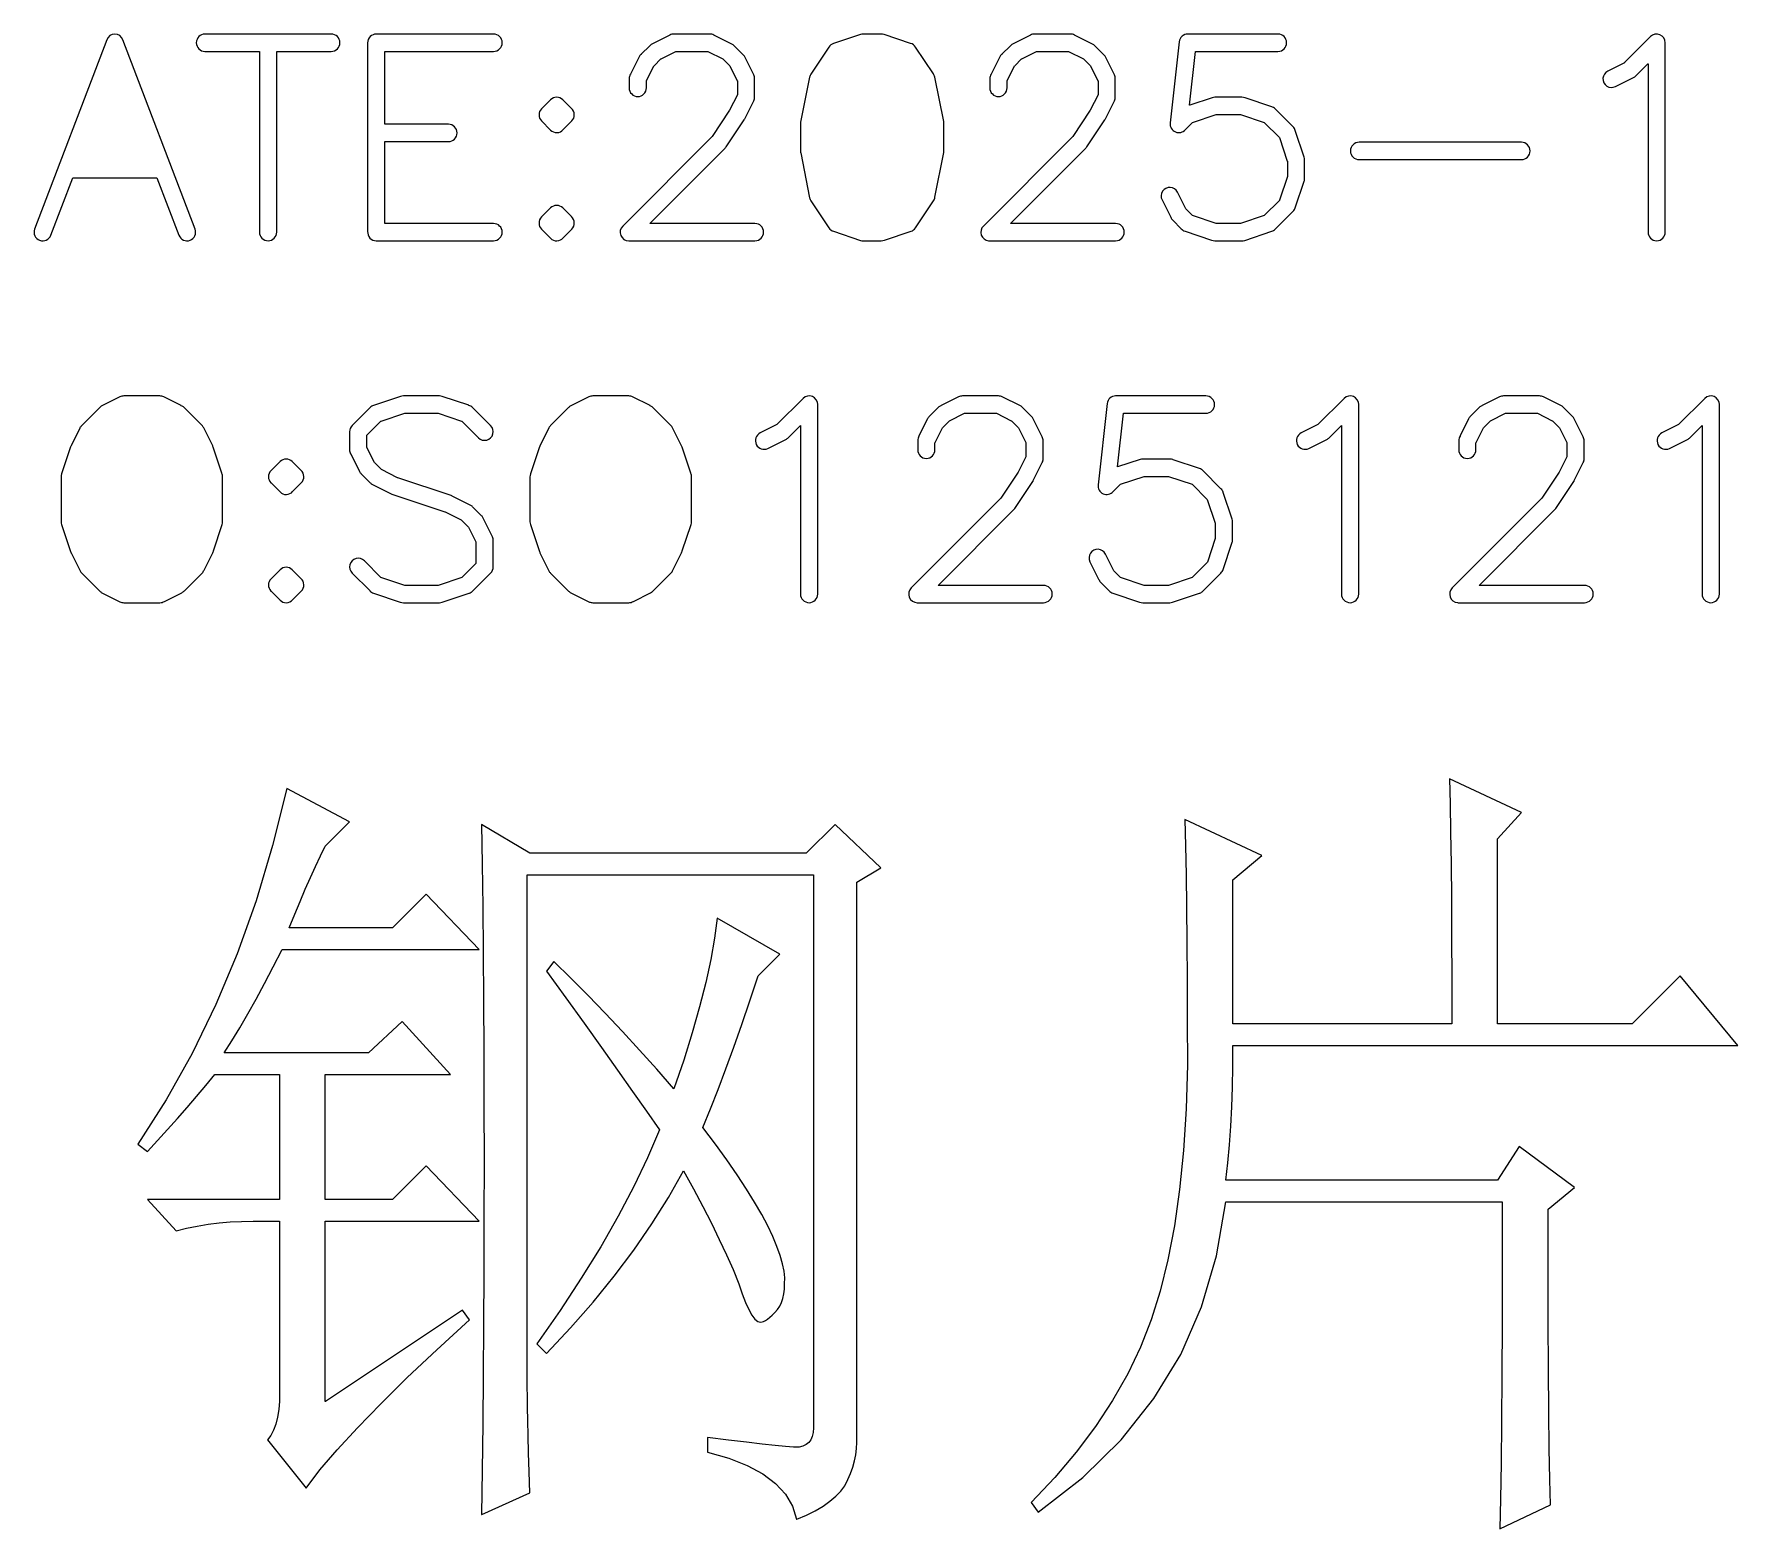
# Model space of a CAD drawing. Extents: x -190 to 190, y -140 to 140.
# Drawn here: x -49.36 to -19.84, y -95.69 to -69.78 of the extents above; entities that cross this region are included whole.
import ezdxf

# ---------------------------------------------------------------- set-up
doc = ezdxf.new("R2010")
doc.units = 0
doc.header["$MEASUREMENT"] = 0
doc.layers.get('0').update_dxf_attribs({"linetype": 'CONTINUOUS'})

msp = doc.modelspace()

# ---------------------------------------------------------------- linework, layer by layer
for points in [[(-47.821997, -69.881997, 0.690675), (-48.101997, -69.881997), (-48.101997, -69.881997), (-49.352002, -73.163999), (-49.352002, -73.163999, 0.999985), (-49.072002, -73.27), (-49.072002, -73.27), (-48.691997, -72.273003), (-48.691997, -72.273003), (-47.231997, -72.273003), (-47.231997, -72.273003), (-46.852002, -73.27), (-46.852002, -73.27, 0.999985), (-46.572002, -73.163999), (-46.572002, -73.163999), (-47.821997, -69.881997)], [(-44.211997, -70.084995, 1), (-44.211997, -69.785), (-44.211997, -69.785), (-46.4, -69.785), (-46.4, -69.785, 1), (-46.4, -70.084995), (-46.4, -70.084995), (-45.456001, -70.084995), (-45.456001, -70.084995), (-45.456001, -73.216997), (-45.456001, -73.216997, 1), (-45.155996, -73.216997), (-45.155996, -73.216997), (-45.155996, -70.084995), (-45.155996, -70.084995), (-44.211997, -70.084995)], [(-41.4, -70.084995, 1), (-41.4, -69.785), (-41.4, -69.785), (-43.431001, -69.785), (-43.431001, -69.785, 0.414214), (-43.581001, -69.935), (-43.581001, -69.935), (-43.581001, -73.205), (-43.581001, -73.205, 0.437788), (-43.431001, -73.367002), (-43.431001, -73.367002), (-41.4, -73.367002), (-41.4, -73.367002, 1), (-41.4, -73.067002), (-41.4, -73.067002), (-43.281001, -73.067002), (-43.281001, -73.067002), (-43.281001, -71.648003), (-43.281001, -71.648003), (-42.181001, -71.648003), (-42.181001, -71.648003, 1), (-42.181001, -71.347998), (-42.181001, -71.347998), (-43.281001, -71.347998), (-43.281001, -71.347998), (-43.281001, -70.084995), (-43.281001, -70.084995), (-41.4, -70.084995)], [(-37.583, -69.801001, 0.116434), (-37.65, -69.785), (-37.65, -69.785), (-38.275, -69.785), (-38.275, -69.785, 0.116434), (-38.342, -69.801001), (-38.342, -69.801001), (-38.644001, -69.953003), (-38.644001, -69.953003), (-38.646001, -69.953999), (-38.646001, -69.953999, 0.095635), (-38.693, -69.986001), (-38.693, -69.986001), (-38.842998, -70.134995), (-38.842998, -70.134995), (-38.844001, -70.136001), (-38.844001, -70.136001, 0.09485), (-38.878, -70.180996), (-38.878, -70.180996), (-39.027002, -70.478999), (-39.027002, -70.478999), (-39.027002, -70.479995), (-39.027002, -70.479995, 0.14147), (-39.050002, -70.56), (-39.050002, -70.56), (-39.050002, -70.716997), (-39.050002, -70.716997, 1), (-38.75, -70.716997), (-38.75, -70.716997), (-38.75, -70.594995), (-38.75, -70.594995), (-38.748999, -70.593999), (-38.748999, -70.593999), (-38.62, -70.336001), (-38.62, -70.336001), (-38.619001, -70.335), (-38.619001, -70.335), (-38.498, -70.215), (-38.498, -70.215), (-38.495999, -70.214004), (-38.495999, -70.214004), (-38.24, -70.084995), (-38.24, -70.084995), (-37.685, -70.084995), (-37.685, -70.084995), (-37.427998, -70.214004), (-37.427998, -70.214004), (-37.425999, -70.215), (-37.425999, -70.215), (-37.303999, -70.336997), (-37.303999, -70.336997), (-37.175999, -70.592998), (-37.175999, -70.592998), (-37.175, -70.593999), (-37.175, -70.593999), (-37.175, -70.837998), (-37.175, -70.837998), (-37.308, -71.103999), (-37.308, -71.103999), (-37.308, -71.105005), (-37.308, -71.105005), (-37.609998, -71.557002), (-37.609998, -71.557002), (-37.609998, -71.557998), (-37.609998, -71.557998), (-39.162, -73.110996), (-39.162, -73.110996, 0.668179), (-39.055999, -73.367002), (-39.055999, -73.367002), (-36.869001, -73.367002), (-36.869001, -73.367002, 1), (-36.869001, -73.067002), (-36.869001, -73.067002), (-38.694001, -73.067002), (-38.694001, -73.067002), (-37.388, -71.76), (-37.388, -71.76), (-37.387, -71.758999), (-37.387, -71.758999, 0.04749), (-37.369001, -71.736997), (-37.369001, -71.736997), (-37.055999, -71.267998), (-37.055999, -71.267998, 0.030632), (-37.047, -71.252002), (-37.047, -71.252002), (-36.890999, -70.940005), (-36.890999, -70.940005, 0.116443), (-36.874998, -70.872998), (-36.874998, -70.872998), (-36.874998, -70.56), (-36.874998, -70.56, 0.116436), (-36.890999, -70.492998), (-36.890999, -70.492998), (-37.047, -70.180996), (-37.047, -70.180996, 0.080607), (-37.075002, -70.142002), (-37.075002, -70.142002), (-37.230999, -69.986001), (-37.230999, -69.986001, 0.080607), (-37.269998, -69.958003), (-37.269998, -69.958003), (-37.583, -69.801001)], [(-34.633, -69.793003, 0.081676), (-34.681001, -69.785), (-34.681001, -69.785), (-34.993999, -69.785), (-34.993999, -69.785, 0.081676), (-35.042, -69.793003), (-35.042, -69.793003), (-35.51, -69.95), (-35.51, -69.95, 0.166171), (-35.587002, -70.008999), (-35.587002, -70.008999), (-35.9, -70.477002), (-35.9, -70.477002, 0.101771), (-35.923, -70.532998), (-35.923, -70.532998), (-35.923, -70.533999), (-35.923, -70.533999), (-36.077998, -71.313003), (-36.077998, -71.313003, 0.048724), (-36.081001, -71.341997), (-36.081001, -71.341997), (-36.081001, -71.81), (-36.081001, -71.81, 0.053645), (-36.077998, -71.842002), (-36.077998, -71.842002), (-36.077, -71.842998), (-36.077, -71.842998), (-35.922, -72.621001), (-35.922, -72.621001, 0.098147), (-35.9, -72.674995), (-35.9, -72.674995), (-35.587002, -73.142998), (-35.587002, -73.142998, 0.166176), (-35.51, -73.201997), (-35.51, -73.201997), (-35.042, -73.358999), (-35.042, -73.358999, 0.081673), (-34.993999, -73.367002), (-34.993999, -73.367002), (-34.681001, -73.367002), (-34.681001, -73.367002, 0.092289), (-34.627002, -73.357002), (-34.627002, -73.357002), (-34.623999, -73.356001), (-34.623999, -73.356001), (-34.164001, -73.201997), (-34.164001, -73.201997, 0.166177), (-34.087, -73.142998), (-34.087, -73.142998), (-34.086001, -73.142002), (-34.086001, -73.142002), (-33.775002, -72.674995), (-33.775002, -72.674995, 0.118687), (-33.750999, -72.608999), (-33.750999, -72.608999), (-33.750002, -72.608003), (-33.750002, -72.608003), (-33.597, -71.838999), (-33.597, -71.838999, 0.048732), (-33.594001, -71.81), (-33.594001, -71.81), (-33.594001, -71.341997), (-33.594001, -71.341997, 0.067398), (-33.599001, -71.301997), (-33.599001, -71.301997), (-33.599001, -71.300996), (-33.599001, -71.300996), (-33.753, -70.531001), (-33.753, -70.531001, 0.100495), (-33.776001, -70.476001), (-33.776001, -70.476001), (-33.776001, -70.474995), (-33.776001, -70.474995), (-34.087, -70.008999), (-34.087, -70.008999, 0.182459), (-34.173, -69.946997), (-34.173, -69.946997), (-34.175999, -69.945996), (-34.175999, -69.945996), (-34.633, -69.793003)], [(-31.333, -69.801001, 0.116434), (-31.4, -69.785), (-31.4, -69.785), (-32.024998, -69.785), (-32.024998, -69.785, 0.116442), (-32.092002, -69.801001), (-32.092002, -69.801001), (-32.393999, -69.953003), (-32.393999, -69.953003), (-32.396001, -69.953999), (-32.396001, -69.953999, 0.095633), (-32.442998, -69.986001), (-32.442998, -69.986001), (-32.593, -70.134995), (-32.593, -70.134995), (-32.593999, -70.136001), (-32.593999, -70.136001, 0.094854), (-32.628, -70.180996), (-32.628, -70.180996), (-32.777, -70.478999), (-32.777, -70.478999), (-32.777, -70.479995), (-32.777, -70.479995, 0.141475), (-32.8, -70.56), (-32.8, -70.56), (-32.8, -70.716997), (-32.8, -70.716997, 1), (-32.5, -70.716997), (-32.5, -70.716997), (-32.5, -70.594995), (-32.5, -70.594995), (-32.499001, -70.593999), (-32.499001, -70.593999), (-32.37, -70.336001), (-32.37, -70.336001), (-32.368999, -70.335), (-32.368999, -70.335), (-32.248, -70.215), (-32.248, -70.215), (-32.246001, -70.214004), (-32.246001, -70.214004), (-31.99, -70.084995), (-31.99, -70.084995), (-31.435002, -70.084995), (-31.435002, -70.084995), (-31.178, -70.214004), (-31.178, -70.214004), (-31.176001, -70.215), (-31.176001, -70.215), (-31.053999, -70.336997), (-31.053999, -70.336997), (-30.926001, -70.592998), (-30.926001, -70.592998), (-30.925, -70.593999), (-30.925, -70.593999), (-30.925, -70.837998), (-30.925, -70.837998), (-31.058, -71.103999), (-31.058, -71.103999), (-31.058, -71.105005), (-31.058, -71.105005), (-31.36, -71.557002), (-31.36, -71.557002), (-31.36, -71.557998), (-31.36, -71.557998), (-32.912002, -73.110996), (-32.912002, -73.110996, 0.630165), (-32.822002, -73.366001), (-32.822002, -73.366001), (-32.806001, -73.367002), (-32.806001, -73.367002), (-30.618999, -73.367002), (-30.618999, -73.367002, 1), (-30.618999, -73.067002), (-30.618999, -73.067002), (-32.443999, -73.067002), (-32.443999, -73.067002), (-31.137998, -71.76), (-31.137998, -71.76, 0.049855), (-31.118999, -71.736997), (-31.118999, -71.736997), (-30.805999, -71.267998), (-30.805999, -71.267998, 0.030632), (-30.797, -71.252002), (-30.797, -71.252002), (-30.641001, -70.940005), (-30.641001, -70.940005, 0.116445), (-30.625, -70.872998), (-30.625, -70.872998), (-30.625, -70.56), (-30.625, -70.56, 0.116438), (-30.641001, -70.492998), (-30.641001, -70.492998), (-30.797, -70.180996), (-30.797, -70.180996, 0.080605), (-30.825, -70.142002), (-30.825, -70.142002), (-30.981001, -69.986001), (-30.981001, -69.986001, 0.080609), (-31.02, -69.958003), (-31.02, -69.958003), (-31.333, -69.801001)], [(-27.806001, -70.084995, 1), (-27.806001, -69.785), (-27.806001, -69.785), (-29.369001, -69.785), (-29.369001, -69.785, 0.381314), (-29.518, -69.917998), (-29.518, -69.917998), (-29.673999, -71.324995), (-29.673999, -71.324995, 0.738792), (-29.410999, -71.439995), (-29.410999, -71.439995), (-29.41, -71.438999), (-29.41, -71.438999), (-29.288, -71.315996), (-29.288, -71.315996), (-29.285999, -71.315), (-29.285999, -71.315), (-28.877, -71.179004), (-28.877, -71.179004), (-28.453999, -71.179004), (-28.453999, -71.179004), (-28.045, -71.315), (-28.045, -71.315), (-28.043, -71.315996), (-28.043, -71.315996), (-27.782, -71.578003), (-27.782, -71.578003), (-27.781001, -71.579004), (-27.781001, -71.579004), (-27.645, -71.988003), (-27.645, -71.988003), (-27.643999, -71.988999), (-27.643999, -71.988999), (-27.643999, -72.255), (-27.643999, -72.255), (-27.78, -72.665), (-27.78, -72.665), (-27.78, -72.665996), (-27.78, -72.665996), (-28.043, -72.929004), (-28.043, -72.929004), (-28.455, -73.067002), (-28.455, -73.067002), (-28.875999, -73.067002), (-28.875999, -73.067002), (-29.288, -72.929004), (-29.288, -72.929004), (-29.402002, -72.815), (-29.402002, -72.815), (-29.402002, -72.814004), (-29.402002, -72.814004), (-29.547, -72.525), (-29.547, -72.525, 1.000011), (-29.815, -72.658999), (-29.815, -72.658999), (-29.665, -72.958999), (-29.665, -72.958999), (-29.664001, -72.959995), (-29.664001, -72.959995, 0.100951), (-29.631001, -73.01), (-29.631001, -73.01), (-29.482, -73.159004), (-29.482, -73.159004, 0.132099), (-29.417, -73.201997), (-29.417, -73.201997), (-28.957, -73.356001), (-28.957, -73.356001), (-28.953999, -73.357002), (-28.953999, -73.357002, 0.092289), (-28.9, -73.367002), (-28.9, -73.367002), (-28.431001, -73.367002), (-28.431001, -73.367002, 0.081673), (-28.383, -73.358999), (-28.383, -73.358999), (-27.914001, -73.201997), (-27.914001, -73.201997), (-27.911001, -73.201001), (-27.911001, -73.201001, 0.110031), (-27.856001, -73.165996), (-27.856001, -73.165996), (-27.543999, -72.853999), (-27.543999, -72.853999, 0.116975), (-27.508, -72.794995), (-27.508, -72.794995), (-27.355, -72.334995), (-27.355, -72.334995), (-27.353999, -72.333999), (-27.353999, -72.333999, 0.093859), (-27.343999, -72.278999), (-27.343999, -72.278999), (-27.343999, -71.966997), (-27.343999, -71.966997, 0.080077), (-27.352, -71.92), (-27.352, -71.92), (-27.505999, -71.456001), (-27.505999, -71.456001), (-27.505999, -71.455), (-27.505999, -71.455, 0.12444), (-27.543999, -71.392002), (-27.543999, -71.392002), (-27.856001, -71.078999), (-27.856001, -71.078999, 0.11697), (-27.915, -71.042998), (-27.915, -71.042998), (-28.375, -70.89), (-28.375, -70.89), (-28.377, -70.888994), (-28.377, -70.888994, 0.092293), (-28.431001, -70.878999), (-28.431001, -70.878999), (-28.9, -70.878999), (-28.9, -70.878999, 0.080081), (-28.947, -70.886997), (-28.947, -70.886997), (-29.335, -71.016001), (-29.335, -71.016001), (-29.338, -71.016001), (-29.338, -71.016001), (-29.235, -70.084995), (-29.235, -70.084995), (-27.806001, -70.084995)], [(-21.093999, -69.935, 0.668183), (-21.35, -69.829004), (-21.35, -69.829004), (-21.8, -70.28), (-21.8, -70.28), (-21.801001, -70.281001), (-21.801001, -70.281001), (-22.092, -70.426001), (-22.092, -70.426001, 1.000007), (-21.957998, -70.693999), (-21.957998, -70.693999), (-21.645, -70.537998), (-21.645, -70.537998, 0.094851), (-21.6, -70.504004), (-21.6, -70.504004), (-21.395, -70.298999), (-21.395, -70.298999), (-21.393999, -70.298999), (-21.393999, -70.298999), (-21.393999, -73.216997), (-21.393999, -73.216997, 1), (-21.093999, -73.216997), (-21.093999, -73.216997), (-21.093999, -69.935)], [(-40.199998, -70.923003, 0.41423), (-40.412002, -70.923003), (-40.412002, -70.923003), (-40.568, -71.078999), (-40.568, -71.078999, 0.411454), (-40.568999, -71.29), (-40.568999, -71.29), (-40.568, -71.291001), (-40.568, -71.291001), (-40.412002, -71.447998), (-40.412002, -71.447998, 0.433661), (-40.192998, -71.441001), (-40.192998, -71.441001), (-40.192, -71.439995), (-40.192, -71.439995), (-40.043999, -71.291001), (-40.043999, -71.291001, 0.433657), (-40.050999, -71.071997), (-40.050999, -71.071997), (-40.199998, -70.923003)], [(-23.587, -71.96, 1), (-23.587, -71.659995), (-23.587, -71.659995), (-26.4, -71.659995), (-26.4, -71.659995, 1), (-26.4, -71.96), (-26.4, -71.96), (-23.587, -71.96)], [(-40.199998, -72.797998, 0.414217), (-40.412002, -72.797998), (-40.412002, -72.797998), (-40.568, -72.953999), (-40.568, -72.953999, 0.414207), (-40.568, -73.165996), (-40.568, -73.165996), (-40.412002, -73.322998), (-40.412002, -73.322998, 0.433661), (-40.192998, -73.316001), (-40.192998, -73.316001), (-40.192, -73.315), (-40.192, -73.315), (-40.043999, -73.165996), (-40.043999, -73.165996, 0.433644), (-40.050999, -72.947002), (-40.050999, -72.947002), (-40.199998, -72.797998)], [(-47.113999, -76.071001, 0.116438), (-47.181001, -76.055), (-47.181001, -76.055), (-47.805996, -76.055), (-47.805996, -76.055, 0.116445), (-47.873003, -76.071001), (-47.873003, -76.071001), (-48.186001, -76.227998), (-48.186001, -76.227998, 0.080614), (-48.225, -76.256001), (-48.225, -76.256001), (-48.537002, -76.567998), (-48.537002, -76.567998, 0.086609), (-48.567002, -76.61), (-48.567002, -76.61), (-48.567002, -76.610996), (-48.567002, -76.610996), (-48.721001, -76.920005), (-48.721001, -76.920005, 0.034431), (-48.728999, -76.939004), (-48.728999, -76.939004), (-48.886001, -77.407002), (-48.886001, -77.407002, 0.081669), (-48.893999, -77.455), (-48.893999, -77.455), (-48.893999, -78.236997), (-48.893999, -78.236997, 0.081677), (-48.886001, -78.285), (-48.886001, -78.285), (-48.728999, -78.753003), (-48.728999, -78.753003, 0.032202), (-48.721997, -78.771001), (-48.721997, -78.771001), (-48.721001, -78.772002), (-48.721001, -78.772002), (-48.565, -79.085), (-48.565, -79.085, 0.080602), (-48.537002, -79.123994), (-48.537002, -79.123994), (-48.225, -79.435996), (-48.225, -79.435996, 0.080615), (-48.186001, -79.464004), (-48.186001, -79.464004), (-47.873003, -79.621001), (-47.873003, -79.621001, 0.116445), (-47.805996, -79.636997), (-47.805996, -79.636997), (-47.181001, -79.636997), (-47.181001, -79.636997, 0.135356), (-47.103999, -79.616001), (-47.103999, -79.616001), (-47.102002, -79.614995), (-47.102002, -79.614995), (-46.801997, -79.464004), (-46.801997, -79.464004, 0.094852), (-46.757002, -79.43), (-46.757002, -79.43), (-46.756001, -79.428999), (-46.756001, -79.428999), (-46.45, -79.123994), (-46.45, -79.123994, 0.100929), (-46.417002, -79.074004), (-46.417002, -79.074004), (-46.416001, -79.072998), (-46.416001, -79.072998), (-46.266001, -78.772002), (-46.266001, -78.772002, 0.053512), (-46.255, -78.741997), (-46.255, -78.741997), (-46.254004, -78.741001), (-46.254004, -78.741001), (-46.101997, -78.284004), (-46.101997, -78.284004, 0.080093), (-46.093999, -78.236997), (-46.093999, -78.236997), (-46.093999, -77.455), (-46.093999, -77.455, 0.101357), (-46.106001, -77.395996), (-46.106001, -77.395996), (-46.106001, -77.395), (-46.106001, -77.395), (-46.257998, -76.94), (-46.257998, -76.94, 0.036015), (-46.266001, -76.920005), (-46.266001, -76.920005), (-46.266001, -76.918999), (-46.266001, -76.918999), (-46.422002, -76.606997), (-46.422002, -76.606997, 0.094851), (-46.456001, -76.562002), (-46.456001, -76.562002), (-46.457002, -76.560996), (-46.457002, -76.560996), (-46.762998, -76.256001), (-46.762998, -76.256001, 0.095642), (-46.81, -76.223999), (-46.81, -76.223999), (-46.812002, -76.223003), (-46.812002, -76.223003), (-47.113999, -76.071001)], [(-42.288999, -76.062998, 0.081677), (-42.337002, -76.055), (-42.337002, -76.055), (-42.962002, -76.055), (-42.962002, -76.055, 0.081669), (-43.01, -76.062998), (-43.01, -76.062998), (-43.478999, -76.22), (-43.478999, -76.22, 0.115366), (-43.536997, -76.256001), (-43.536997, -76.256001), (-43.85, -76.567998), (-43.85, -76.567998, 0.198918), (-43.893999, -76.673999), (-43.893999, -76.673999), (-43.893999, -76.986997), (-43.893999, -76.986997, 0.125496), (-43.876001, -77.058999), (-43.876001, -77.058999), (-43.875, -77.06), (-43.875, -77.06), (-43.721001, -77.366001), (-43.721001, -77.366001, 0.078236), (-43.693999, -77.403999), (-43.693999, -77.403999), (-43.536997, -77.560996), (-43.536997, -77.560996, 0.080615), (-43.497998, -77.588999), (-43.497998, -77.588999), (-43.186001, -77.745996), (-43.186001, -77.745996, 0.039717), (-43.163999, -77.754995), (-43.163999, -77.754995), (-43.16, -77.756001), (-43.16, -77.756001), (-42.242998, -78.061001), (-42.242998, -78.061001), (-42.24, -78.061997), (-42.24, -78.061997), (-41.958003, -78.202998), (-41.958003, -78.202998), (-41.835, -78.326001), (-41.835, -78.326001), (-41.707002, -78.581997), (-41.707002, -78.581997), (-41.706001, -78.583003), (-41.706001, -78.583003), (-41.706001, -78.956001), (-41.706001, -78.956001), (-41.948999, -79.198003), (-41.948999, -79.198003), (-41.95, -79.198999), (-41.95, -79.198999), (-42.361001, -79.337002), (-42.361001, -79.337002), (-42.938003, -79.337002), (-42.938003, -79.337002), (-43.35, -79.198999), (-43.35, -79.198999), (-43.350996, -79.198003), (-43.350996, -79.198003), (-43.637998, -78.911997), (-43.637998, -78.911997, 1.000012), (-43.85, -79.123994), (-43.85, -79.123994), (-43.545, -79.428003), (-43.545, -79.428003), (-43.543999, -79.428999), (-43.543999, -79.428999, 0.132101), (-43.478999, -79.471997), (-43.478999, -79.471997), (-43.018999, -79.626001), (-43.018999, -79.626001), (-43.016001, -79.627002), (-43.016001, -79.627002, 0.092292), (-42.962002, -79.636997), (-42.962002, -79.636997), (-42.337002, -79.636997), (-42.337002, -79.636997, 0.081682), (-42.288999, -79.628994), (-42.288999, -79.628994), (-41.821001, -79.471997), (-41.821001, -79.471997), (-41.817998, -79.471001), (-41.817998, -79.471001, 0.110027), (-41.762998, -79.435996), (-41.762998, -79.435996), (-41.45, -79.123994), (-41.45, -79.123994, 0.198906), (-41.405996, -79.017998), (-41.405996, -79.017998), (-41.405996, -78.548999), (-41.405996, -78.548999, 0.116427), (-41.421997, -78.482002), (-41.421997, -78.482002), (-41.577998, -78.17), (-41.577998, -78.17, 0.080619), (-41.606001, -78.130996), (-41.606001, -78.130996), (-41.762998, -77.973999), (-41.762998, -77.973999, 0.080615), (-41.802002, -77.946001), (-41.802002, -77.946001), (-42.113999, -77.79), (-42.113999, -77.79), (-42.115, -77.79), (-42.115, -77.79, 0.034521), (-42.133999, -77.781997), (-42.133999, -77.781997), (-43.06, -77.473999), (-43.06, -77.473999), (-43.062002, -77.472998), (-43.062002, -77.472998), (-43.342002, -77.331997), (-43.342002, -77.331997), (-43.465, -77.209004), (-43.465, -77.209004), (-43.465, -77.207998), (-43.465, -77.207998), (-43.593999, -76.950996), (-43.593999, -76.950996), (-43.593999, -76.736001), (-43.593999, -76.736001), (-43.593003, -76.734995), (-43.593003, -76.734995), (-43.35, -76.493003), (-43.35, -76.493003), (-43.347002, -76.491997), (-43.347002, -76.491997), (-42.938003, -76.355005), (-42.938003, -76.355005), (-42.361001, -76.355005), (-42.361001, -76.355005), (-41.953003, -76.491997), (-41.953003, -76.491997), (-41.95, -76.493003), (-41.95, -76.493003), (-41.662002, -76.78), (-41.662002, -76.78, 1), (-41.45, -76.567998), (-41.45, -76.567998), (-41.762998, -76.256001), (-41.762998, -76.256001, 0.12607), (-41.827002, -76.218003), (-41.827002, -76.218003), (-41.83, -76.217002), (-41.83, -76.217002), (-42.288999, -76.062998)], [(-38.988999, -76.071001, 0.116434), (-39.055999, -76.055), (-39.055999, -76.055), (-39.680999, -76.055), (-39.680999, -76.055, 0.116434), (-39.747998, -76.071001), (-39.747998, -76.071001), (-40.061001, -76.227998), (-40.061001, -76.227998, 0.080615), (-40.1, -76.256001), (-40.1, -76.256001), (-40.412002, -76.567998), (-40.412002, -76.567998, 0.086608), (-40.442002, -76.61), (-40.442002, -76.61), (-40.442002, -76.610996), (-40.442002, -76.610996), (-40.596001, -76.920005), (-40.596001, -76.920005, 0.034431), (-40.603999, -76.939004), (-40.603999, -76.939004), (-40.761001, -77.407002), (-40.761001, -77.407002, 0.081671), (-40.768999, -77.455), (-40.768999, -77.455), (-40.768999, -78.236997), (-40.768999, -78.236997, 0.081678), (-40.761001, -78.285), (-40.761001, -78.285), (-40.603999, -78.753003), (-40.603999, -78.753003, 0.03443), (-40.596001, -78.772002), (-40.596001, -78.772002), (-40.44, -79.085), (-40.44, -79.085, 0.080601), (-40.412002, -79.123994), (-40.412002, -79.123994), (-40.1, -79.435996), (-40.1, -79.435996, 0.080616), (-40.061001, -79.464004), (-40.061001, -79.464004), (-39.747998, -79.621001), (-39.747998, -79.621001, 0.089404), (-39.697, -79.636001), (-39.697, -79.636001), (-39.680999, -79.636997), (-39.680999, -79.636997), (-39.055999, -79.636997), (-39.055999, -79.636997, 0.135349), (-38.979001, -79.616001), (-38.979001, -79.616001), (-38.977002, -79.614995), (-38.977002, -79.614995), (-38.677, -79.464004), (-38.677, -79.464004, 0.094856), (-38.632002, -79.43), (-38.632002, -79.43), (-38.630999, -79.428999), (-38.630999, -79.428999), (-38.325, -79.123994), (-38.325, -79.123994, 0.100932), (-38.291997, -79.074004), (-38.291997, -79.074004), (-38.291001, -79.072998), (-38.291001, -79.072998), (-38.141001, -78.772002), (-38.141001, -78.772002, 0.053512), (-38.13, -78.741997), (-38.13, -78.741997), (-38.128999, -78.741001), (-38.128999, -78.741001), (-37.977, -78.284004), (-37.977, -78.284004, 0.080094), (-37.969001, -78.236997), (-37.969001, -78.236997), (-37.969001, -77.455), (-37.969001, -77.455, 0.101357), (-37.981001, -77.395996), (-37.981001, -77.395996), (-37.981001, -77.395), (-37.981001, -77.395), (-38.132998, -76.94), (-38.132998, -76.94, 0.036015), (-38.141001, -76.920005), (-38.141001, -76.920005), (-38.141001, -76.918999), (-38.141001, -76.918999), (-38.297002, -76.606997), (-38.297002, -76.606997, 0.094848), (-38.330999, -76.562002), (-38.330999, -76.562002), (-38.332, -76.560996), (-38.332, -76.560996), (-38.638, -76.256001), (-38.638, -76.256001, 0.095643), (-38.685002, -76.223999), (-38.685002, -76.223999), (-38.686997, -76.223003), (-38.686997, -76.223003), (-38.988999, -76.071001)], [(-35.781001, -76.205, 0.668183), (-36.037002, -76.098999), (-36.037002, -76.098999), (-36.488999, -76.550996), (-36.488999, -76.550996), (-36.779001, -76.696001), (-36.779001, -76.696001, 0.999978), (-36.645, -76.963999), (-36.645, -76.963999), (-36.332998, -76.807998), (-36.332998, -76.807998, 0.094853), (-36.288, -76.773999), (-36.288, -76.773999), (-36.082, -76.567998), (-36.082, -76.567998), (-36.081001, -76.567998), (-36.081001, -76.567998), (-36.081001, -79.487002), (-36.081001, -79.487002, 1), (-35.781001, -79.487002), (-35.781001, -79.487002), (-35.781001, -76.205)], [(-32.582998, -76.071001, 0.116442), (-32.650002, -76.055), (-32.650002, -76.055), (-33.275, -76.055), (-33.275, -76.055, 0.116434), (-33.342, -76.071001), (-33.342, -76.071001), (-33.643999, -76.223003), (-33.643999, -76.223003), (-33.645999, -76.223999), (-33.645999, -76.223999, 0.095643), (-33.693, -76.256001), (-33.693, -76.256001), (-33.843, -76.404995), (-33.843, -76.404995), (-33.844001, -76.406001), (-33.844001, -76.406001, 0.094848), (-33.877998, -76.450996), (-33.877998, -76.450996), (-34.027, -76.748999), (-34.027, -76.748999), (-34.027, -76.750005), (-34.027, -76.750005, 0.141459), (-34.05, -76.83), (-34.05, -76.83), (-34.05, -76.986997), (-34.05, -76.986997, 1), (-33.750002, -76.986997), (-33.750002, -76.986997), (-33.750002, -76.865005), (-33.750002, -76.865005), (-33.748999, -76.863999), (-33.748999, -76.863999), (-33.62, -76.605996), (-33.62, -76.605996), (-33.619001, -76.605), (-33.619001, -76.605), (-33.498, -76.485), (-33.498, -76.485), (-33.496001, -76.484004), (-33.496001, -76.484004), (-33.240002, -76.355005), (-33.240002, -76.355005), (-32.685, -76.355005), (-32.685, -76.355005), (-32.428, -76.484004), (-32.428, -76.484004), (-32.425999, -76.485), (-32.425999, -76.485), (-32.303999, -76.606997), (-32.303999, -76.606997), (-32.175999, -76.862998), (-32.175999, -76.862998), (-32.175, -76.863999), (-32.175, -76.863999), (-32.175, -77.108003), (-32.175, -77.108003), (-32.308, -77.373994), (-32.308, -77.373994), (-32.308, -77.375), (-32.308, -77.375), (-32.61, -77.826997), (-32.61, -77.826997), (-32.61, -77.827998), (-32.61, -77.827998), (-34.162, -79.380996), (-34.162, -79.380996, 0.668191), (-34.056001, -79.636997), (-34.056001, -79.636997), (-31.869001, -79.636997), (-31.869001, -79.636997, 1), (-31.869001, -79.337002), (-31.869001, -79.337002), (-33.693999, -79.337002), (-33.693999, -79.337002), (-32.388, -78.03), (-32.388, -78.03), (-32.387, -78.028999), (-32.387, -78.028999, 0.047491), (-32.368999, -78.006997), (-32.368999, -78.006997), (-32.056001, -77.537998), (-32.056001, -77.537998), (-32.056001, -77.537002), (-32.056001, -77.537002, 0.029248), (-32.047, -77.522002), (-32.047, -77.522002), (-31.890999, -77.21), (-31.890999, -77.21), (-31.89, -77.209004), (-31.89, -77.209004, 0.114184), (-31.875, -77.142998), (-31.875, -77.142998), (-31.875, -76.83), (-31.875, -76.83, 0.116438), (-31.890999, -76.762998), (-31.890999, -76.762998), (-32.047, -76.450996), (-32.047, -76.450996, 0.080605), (-32.075, -76.412002), (-32.075, -76.412002), (-32.230999, -76.256001), (-32.230999, -76.256001, 0.080618), (-32.27, -76.227998), (-32.27, -76.227998), (-32.582998, -76.071001)], [(-29.055999, -76.355005, 1), (-29.055999, -76.055), (-29.055999, -76.055), (-30.618999, -76.055), (-30.618999, -76.055, 0.381315), (-30.768, -76.187998), (-30.768, -76.187998), (-30.923999, -77.595005), (-30.923999, -77.595005, 0.738744), (-30.661001, -77.710005), (-30.661001, -77.710005), (-30.66, -77.708999), (-30.66, -77.708999), (-30.538, -77.586001), (-30.538, -77.586001), (-30.535999, -77.584995), (-30.535999, -77.584995), (-30.127, -77.448999), (-30.127, -77.448999), (-29.704001, -77.448999), (-29.704001, -77.448999), (-29.295, -77.584995), (-29.295, -77.584995), (-29.293, -77.586001), (-29.293, -77.586001), (-29.032, -77.848003), (-29.032, -77.848003), (-29.030999, -77.848999), (-29.030999, -77.848999), (-28.895, -78.257998), (-28.895, -78.257998), (-28.893999, -78.258999), (-28.893999, -78.258999), (-28.893999, -78.525), (-28.893999, -78.525), (-29.03, -78.934995), (-29.03, -78.934995), (-29.03, -78.936001), (-29.03, -78.936001), (-29.293, -79.198999), (-29.293, -79.198999), (-29.705, -79.337002), (-29.705, -79.337002), (-30.126001, -79.337002), (-30.126001, -79.337002), (-30.538, -79.198999), (-30.538, -79.198999), (-30.652, -79.085), (-30.652, -79.085), (-30.652, -79.084004), (-30.652, -79.084004), (-30.797, -78.795), (-30.797, -78.795, 1.000011), (-31.065, -78.928999), (-31.065, -78.928999), (-30.915, -79.228999), (-30.915, -79.228999), (-30.913999, -79.230005), (-30.913999, -79.230005, 0.100929), (-30.881001, -79.279995), (-30.881001, -79.279995), (-30.732, -79.428999), (-30.732, -79.428999, 0.1321), (-30.667, -79.471997), (-30.667, -79.471997), (-30.207, -79.626001), (-30.207, -79.626001), (-30.203999, -79.627002), (-30.203999, -79.627002, 0.092292), (-30.15, -79.636997), (-30.15, -79.636997), (-29.680999, -79.636997), (-29.680999, -79.636997, 0.081675), (-29.633, -79.628994), (-29.633, -79.628994), (-29.163999, -79.471997), (-29.163999, -79.471997), (-29.161001, -79.471001), (-29.161001, -79.471001, 0.110028), (-29.106001, -79.435996), (-29.106001, -79.435996), (-28.793999, -79.123994), (-28.793999, -79.123994, 0.116954), (-28.758, -79.065005), (-28.758, -79.065005), (-28.605, -78.604995), (-28.605, -78.604995), (-28.604001, -78.603999), (-28.604001, -78.603999, 0.093862), (-28.594001, -78.548999), (-28.594001, -78.548999), (-28.594001, -78.236997), (-28.594001, -78.236997, 0.080078), (-28.602, -78.19), (-28.602, -78.19), (-28.756001, -77.726001), (-28.756001, -77.726001), (-28.756001, -77.725), (-28.756001, -77.725, 0.124445), (-28.793999, -77.661997), (-28.793999, -77.661997), (-29.106001, -77.348999), (-29.106001, -77.348999, 0.11697), (-29.165, -77.312998), (-29.165, -77.312998), (-29.625, -77.16), (-29.625, -77.16), (-29.627, -77.159004), (-29.627, -77.159004, 0.092295), (-29.680999, -77.148994), (-29.680999, -77.148994), (-30.15, -77.148994), (-30.15, -77.148994, 0.080081), (-30.197, -77.156997), (-30.197, -77.156997), (-30.585, -77.285996), (-30.585, -77.285996), (-30.587998, -77.285996), (-30.587998, -77.285996), (-30.485, -76.355005), (-30.485, -76.355005), (-29.055999, -76.355005)], [(-26.405999, -76.205, 0.668174), (-26.662, -76.098999), (-26.662, -76.098999), (-27.113999, -76.550996), (-27.113999, -76.550996), (-27.403999, -76.696001), (-27.403999, -76.696001, 1), (-27.27, -76.963999), (-27.27, -76.963999), (-26.958, -76.807998), (-26.958, -76.807998, 0.094858), (-26.913, -76.773999), (-26.913, -76.773999), (-26.707, -76.567998), (-26.707, -76.567998), (-26.706001, -76.567998), (-26.706001, -76.567998), (-26.706001, -79.487002), (-26.706001, -79.487002, 1), (-26.405999, -79.487002), (-26.405999, -79.487002), (-26.405999, -76.205)], [(-23.208, -76.071001, 0.116434), (-23.275, -76.055), (-23.275, -76.055), (-23.9, -76.055), (-23.9, -76.055, 0.116434), (-23.967, -76.071001), (-23.967, -76.071001), (-24.268999, -76.223003), (-24.268999, -76.223003), (-24.271001, -76.223999), (-24.271001, -76.223999, 0.095638), (-24.318, -76.256001), (-24.318, -76.256001), (-24.467998, -76.404995), (-24.467998, -76.404995), (-24.468999, -76.406001), (-24.468999, -76.406001, 0.094853), (-24.503, -76.450996), (-24.503, -76.450996), (-24.652, -76.748999), (-24.652, -76.748999), (-24.652, -76.750005), (-24.652, -76.750005, 0.141459), (-24.675, -76.83), (-24.675, -76.83), (-24.675, -76.986997), (-24.675, -76.986997, 1), (-24.375, -76.986997), (-24.375, -76.986997), (-24.375, -76.865005), (-24.375, -76.865005), (-24.374001, -76.863999), (-24.374001, -76.863999), (-24.245, -76.605996), (-24.245, -76.605996), (-24.243999, -76.605), (-24.243999, -76.605), (-24.123, -76.485), (-24.123, -76.485), (-24.120999, -76.484004), (-24.120999, -76.484004), (-23.865, -76.355005), (-23.865, -76.355005), (-23.31, -76.355005), (-23.31, -76.355005), (-23.053, -76.484004), (-23.053, -76.484004), (-23.050999, -76.485), (-23.050999, -76.485), (-22.928999, -76.606997), (-22.928999, -76.606997), (-22.801001, -76.862998), (-22.801001, -76.862998), (-22.8, -76.863999), (-22.8, -76.863999), (-22.8, -77.108003), (-22.8, -77.108003), (-22.933, -77.373994), (-22.933, -77.373994), (-22.933, -77.375), (-22.933, -77.375), (-23.235, -77.826997), (-23.235, -77.826997), (-23.235, -77.827998), (-23.235, -77.827998), (-24.787, -79.380996), (-24.787, -79.380996, 0.630181), (-24.697, -79.636001), (-24.697, -79.636001), (-24.681001, -79.636997), (-24.681001, -79.636997), (-22.493999, -79.636997), (-22.493999, -79.636997, 1), (-22.493999, -79.337002), (-22.493999, -79.337002), (-24.319001, -79.337002), (-24.319001, -79.337002), (-23.013, -78.03), (-23.013, -78.03), (-23.012, -78.028999), (-23.012, -78.028999, 0.047489), (-22.994001, -78.006997), (-22.994001, -78.006997), (-22.680999, -77.537998), (-22.680999, -77.537998), (-22.680999, -77.537002), (-22.680999, -77.537002, 0.029245), (-22.672, -77.522002), (-22.672, -77.522002), (-22.515999, -77.21), (-22.515999, -77.21), (-22.515, -77.209004), (-22.515, -77.209004, 0.114182), (-22.5, -77.142998), (-22.5, -77.142998), (-22.5, -76.83), (-22.5, -76.83, 0.116436), (-22.515999, -76.762998), (-22.515999, -76.762998), (-22.672, -76.450996), (-22.672, -76.450996, 0.080604), (-22.7, -76.412002), (-22.7, -76.412002), (-22.856001, -76.256001), (-22.856001, -76.256001, 0.080615), (-22.895, -76.227998), (-22.895, -76.227998), (-23.208, -76.071001)], [(-20.156, -76.205, 0.668174), (-20.412, -76.098999), (-20.412, -76.098999), (-20.864001, -76.550996), (-20.864001, -76.550996), (-21.153999, -76.696001), (-21.153999, -76.696001, 1), (-21.02, -76.963999), (-21.02, -76.963999), (-20.708, -76.807998), (-20.708, -76.807998, 0.094858), (-20.663, -76.773999), (-20.663, -76.773999), (-20.457, -76.567998), (-20.457, -76.567998), (-20.456, -76.567998), (-20.456, -76.567998), (-20.456, -79.487002), (-20.456, -79.487002, 1), (-20.156, -79.487002), (-20.156, -79.487002), (-20.156, -76.205)], [(-44.888003, -77.192998, 0.414207), (-45.1, -77.192998), (-45.1, -77.192998), (-45.256001, -77.348999), (-45.256001, -77.348999, 0.411457), (-45.256997, -77.56), (-45.256997, -77.56), (-45.256001, -77.560996), (-45.256001, -77.560996), (-45.1, -77.717998), (-45.1, -77.717998, 0.433654), (-44.881001, -77.711001), (-44.881001, -77.711001), (-44.731001, -77.560996), (-44.731001, -77.560996, 0.433654), (-44.737998, -77.341997), (-44.737998, -77.341997), (-44.738999, -77.340996), (-44.738999, -77.340996), (-44.888003, -77.192998)], [(-44.888003, -79.067998, 0.414207), (-45.1, -79.067998), (-45.1, -79.067998), (-45.256001, -79.223999), (-45.256001, -79.223999, 0.411457), (-45.256997, -79.435), (-45.256997, -79.435), (-45.256001, -79.435996), (-45.256001, -79.435996), (-45.1, -79.593003), (-45.1, -79.593003, 0.433661), (-44.881001, -79.586001), (-44.881001, -79.586001), (-44.731001, -79.435996), (-44.731001, -79.435996, 0.433648), (-44.737998, -79.217002), (-44.737998, -79.217002), (-44.738999, -79.216001), (-44.738999, -79.216001), (-44.888003, -79.067998)]]:
    msp.add_lwpolyline(points, format="xyb")
for points in [[(-44.981001, -82.854004), (-45.228003, -83.847002), (-45.228003, -83.847002), (-45.515, -84.802998), (-45.515, -84.802998), (-45.843999, -85.721006), (-45.843999, -85.721006), (-46.213003, -86.602002), (-46.213003, -86.602002), (-46.622002, -87.445996), (-46.622002, -87.445996), (-47.072998, -88.252002), (-47.072998, -88.252002), (-47.565, -89.02), (-47.565, -89.02), (-47.398003, -89.145), (-47.398003, -89.145), (-47.221001, -88.955), (-47.221001, -88.955), (-47.047998, -88.763994), (-47.047998, -88.763994), (-46.877998, -88.574004), (-46.877998, -88.574004), (-46.711001, -88.382998), (-46.711001, -88.382998), (-46.548003, -88.192998), (-46.548003, -88.192998), (-46.387998, -88.001992), (-46.387998, -88.001992), (-46.231001, -87.812002), (-46.231001, -87.812002), (-45.106001, -87.812002), (-45.106001, -87.812002), (-45.106001, -89.979004), (-45.106001, -89.979004), (-47.398003, -89.979004), (-47.398003, -89.979004), (-46.897998, -90.52), (-46.897998, -90.52), (-46.718003, -90.475996), (-46.718003, -90.475996), (-46.533999, -90.439004), (-46.533999, -90.439004), (-46.347002, -90.407998), (-46.347002, -90.407998), (-46.156997, -90.384004), (-46.156997, -90.384004), (-45.963003, -90.366992), (-45.963003, -90.366992), (-45.765, -90.357002), (-45.765, -90.357002), (-45.565, -90.354004), (-45.565, -90.354004), (-45.106001, -90.354004), (-45.106001, -90.354004), (-45.106001, -93.312002), (-45.106001, -93.312002), (-45.111001, -93.471992), (-45.111001, -93.471992), (-45.122998, -93.617998), (-45.122998, -93.617998), (-45.145, -93.750996), (-45.145, -93.750996), (-45.173999, -93.87), (-45.173999, -93.87), (-45.212998, -93.975), (-45.212998, -93.975), (-45.258999, -94.067002), (-45.258999, -94.067002), (-45.315, -94.145), (-45.315, -94.145), (-44.647998, -94.979004), (-44.647998, -94.979004), (-44.406997, -94.664004), (-44.406997, -94.664004), (-44.110996, -94.315), (-44.110996, -94.315), (-43.76, -93.932998), (-43.76, -93.932998), (-43.355, -93.515996), (-43.355, -93.515996), (-42.896001, -93.065), (-42.896001, -93.065), (-42.382998, -92.580996), (-42.382998, -92.580996), (-41.815, -92.061992), (-41.815, -92.061992), (-41.94, -91.895), (-41.94, -91.895), (-44.313999, -93.477998), (-44.313999, -93.477998), (-44.315, -93.477998), (-44.315, -93.477998), (-44.315, -90.354004), (-44.315, -90.354004), (-41.647998, -90.354004), (-41.647998, -90.354004), (-42.565, -89.395), (-42.565, -89.395), (-43.147998, -89.979004), (-43.147998, -89.979004), (-44.315, -89.979004), (-44.315, -89.979004), (-44.315, -87.812002), (-44.315, -87.812002), (-42.148003, -87.812002), (-42.148003, -87.812002), (-42.981001, -86.895), (-42.981001, -86.895), (-43.565, -87.436992), (-43.565, -87.436992), (-46.065, -87.436992), (-46.065, -87.436992), (-45.931997, -87.227002), (-45.931997, -87.227002), (-45.796001, -87.002002), (-45.796001, -87.002002), (-45.657002, -86.760996), (-45.657002, -86.760996), (-45.513999, -86.505), (-45.513999, -86.505), (-45.366997, -86.234004), (-45.366997, -86.234004), (-45.217998, -85.947002), (-45.217998, -85.947002), (-45.065, -85.645), (-45.065, -85.645), (-41.647998, -85.645), (-41.647998, -85.645), (-42.565, -84.687002), (-42.565, -84.687002), (-43.147998, -85.27), (-43.147998, -85.27), (-44.94, -85.27), (-44.94, -85.27), (-44.845, -85.037002), (-44.845, -85.037002), (-44.752998, -84.815), (-44.752998, -84.815), (-44.661997, -84.602002), (-44.661997, -84.602002), (-44.571997, -84.4), (-44.571997, -84.4), (-44.485, -84.207002), (-44.485, -84.207002), (-44.398999, -84.025), (-44.398999, -84.025), (-44.315, -83.853994), (-44.315, -83.853994), (-43.898003, -83.437002), (-43.898003, -83.437002), (-44.981001, -82.854004)], [(-24.836001, -82.687002), (-24.823999, -83.121006), (-24.823999, -83.121006), (-24.815, -83.612002), (-24.815, -83.612002), (-24.807, -84.160996), (-24.807, -84.160996), (-24.800999, -84.769004), (-24.800999, -84.769004), (-24.797, -85.433994), (-24.797, -85.433994), (-24.795, -86.156006), (-24.795, -86.156006), (-24.793999, -86.937002), (-24.793999, -86.937002), (-28.586001, -86.937002), (-28.586001, -86.937002), (-28.586001, -84.437002), (-28.586001, -84.437002), (-28.085999, -84.02), (-28.085999, -84.02), (-29.418999, -83.395), (-29.418999, -83.395), (-29.408, -83.848994), (-29.408, -83.848994), (-29.398, -84.355), (-29.398, -84.355), (-29.391001, -84.910996), (-29.391001, -84.910996), (-29.385, -85.517998), (-29.385, -85.517998), (-29.380999, -86.175996), (-29.380999, -86.175996), (-29.378, -86.885), (-29.378, -86.885), (-29.377, -87.645), (-29.377, -87.645), (-29.4, -88.409004), (-29.4, -88.409004), (-29.445, -89.127998), (-29.445, -89.127998), (-29.512, -89.802998), (-29.512, -89.802998), (-29.602, -90.434004), (-29.602, -90.434004), (-29.712998, -91.021006), (-29.712998, -91.021006), (-29.847, -91.564004), (-29.847, -91.564004), (-30.002, -92.061992), (-30.002, -92.061992), (-30.188, -92.535), (-30.188, -92.535), (-30.41, -93.000996), (-30.41, -93.000996), (-30.671001, -93.46), (-30.671001, -93.46), (-30.967998, -93.912002), (-30.967998, -93.912002), (-31.303, -94.357998), (-31.303, -94.357998), (-31.675999, -94.797002), (-31.675999, -94.797002), (-32.085002, -95.229004), (-32.085002, -95.229004), (-31.96, -95.395), (-31.96, -95.395), (-31.19, -94.796006), (-31.19, -94.796006), (-30.522, -94.14), (-30.522, -94.14), (-29.955, -93.427998), (-29.955, -93.427998), (-29.491001, -92.660996), (-29.491001, -92.660996), (-29.129001, -91.836992), (-29.129001, -91.836992), (-28.868999, -90.957002), (-28.868999, -90.957002), (-28.71, -90.02), (-28.71, -90.02), (-23.918999, -90.02), (-23.918999, -90.02), (-23.92, -91.115996), (-23.92, -91.115996), (-23.922, -92.115996), (-23.922, -92.115996), (-23.925999, -93.02), (-23.925999, -93.02), (-23.932, -93.83), (-23.932, -93.83), (-23.94, -94.544004), (-23.94, -94.544004), (-23.948999, -95.162998), (-23.948999, -95.162998), (-23.961001, -95.685996), (-23.961001, -95.685996), (-23.958999, -95.685996), (-23.958999, -95.685996), (-23.086001, -95.27), (-23.086001, -95.27), (-23.097, -94.829004), (-23.097, -94.829004), (-23.105999, -94.291006), (-23.105999, -94.291006), (-23.113999, -93.656006), (-23.113999, -93.656006), (-23.12, -92.922998), (-23.12, -92.922998), (-23.123999, -92.093994), (-23.123999, -92.093994), (-23.126001, -91.167998), (-23.126001, -91.167998), (-23.127002, -90.145), (-23.127002, -90.145), (-22.669001, -89.77), (-22.669001, -89.77), (-23.627, -89.062002), (-23.627, -89.062002), (-24.002, -89.645), (-24.002, -89.645), (-28.71, -89.645), (-28.71, -89.645), (-28.677, -89.342998), (-28.677, -89.342998), (-28.649001, -89.03), (-28.649001, -89.03), (-28.626001, -88.707002), (-28.626001, -88.707002), (-28.608, -88.372998), (-28.608, -88.372998), (-28.596001, -88.03), (-28.596001, -88.03), (-28.588, -87.675996), (-28.588, -87.675996), (-28.586001, -87.312002), (-28.586001, -87.312002), (-19.836, -87.312002), (-19.836, -87.312002), (-20.835, -86.103994), (-20.835, -86.103994), (-21.669001, -86.937002), (-21.669001, -86.937002), (-24.002, -86.937002), (-24.002, -86.937002), (-24.002, -83.728994), (-24.002, -83.728994), (-23.585999, -83.27), (-23.585999, -83.27), (-24.836001, -82.687002)], [(-35.480999, -83.479004), (-35.980999, -83.979004), (-35.980999, -83.979004), (-40.773, -83.979004), (-40.773, -83.979004), (-41.606001, -83.479004), (-41.606001, -83.479004), (-41.595, -84.169004), (-41.595, -84.169004), (-41.586001, -84.907002), (-41.586001, -84.907002), (-41.577998, -85.692998), (-41.577998, -85.692998), (-41.572002, -86.525996), (-41.572002, -86.525996), (-41.567998, -87.407002), (-41.567998, -87.407002), (-41.566001, -88.335996), (-41.566001, -88.335996), (-41.565, -89.312002), (-41.565, -89.312002), (-41.566001, -90.294004), (-41.566001, -90.294004), (-41.567998, -91.241006), (-41.567998, -91.241006), (-41.572002, -92.151006), (-41.572002, -92.151006), (-41.577998, -93.025996), (-41.577998, -93.025996), (-41.586001, -93.865996), (-41.586001, -93.865996), (-41.595, -94.669004), (-41.595, -94.669004), (-41.606001, -95.435996), (-41.606001, -95.435996), (-41.603999, -95.435996), (-41.603999, -95.435996), (-40.773, -95.062002), (-40.773, -95.062002), (-40.784001, -94.697998), (-40.784001, -94.697998), (-40.793, -94.368008), (-40.793, -94.368008), (-40.801001, -94.072002), (-40.801001, -94.072002), (-40.807002, -93.81), (-40.807002, -93.81), (-40.810999, -93.581992), (-40.810999, -93.581992), (-40.814001, -93.388994), (-40.814001, -93.388994), (-40.815, -93.229004), (-40.815, -93.229004), (-40.815, -84.353994), (-40.815, -84.353994), (-35.856001, -84.353994), (-35.856001, -84.353994), (-35.856001, -93.937002), (-35.856001, -93.937002), (-35.861001, -94.015), (-35.861001, -94.015), (-35.877, -94.082998), (-35.877, -94.082998), (-35.902002, -94.140996), (-35.902002, -94.140996), (-35.937998, -94.189004), (-35.937998, -94.189004), (-35.983999, -94.226006), (-35.983999, -94.226006), (-36.04, -94.252998), (-36.04, -94.252998), (-36.106001, -94.27), (-36.106001, -94.27), (-36.199998, -94.267002), (-36.199998, -94.267002), (-36.338, -94.257002), (-36.338, -94.257002), (-36.52, -94.24), (-36.52, -94.24), (-36.745999, -94.215996), (-36.745999, -94.215996), (-37.016001, -94.185), (-37.016001, -94.185), (-37.331001, -94.147998), (-37.331001, -94.147998), (-37.689998, -94.104004), (-37.689998, -94.104004), (-37.689998, -94.353994), (-37.689998, -94.353994), (-37.321001, -94.458994), (-37.321001, -94.458994), (-37.003, -94.585), (-37.003, -94.585), (-36.733, -94.731006), (-36.733, -94.731006), (-36.513, -94.897998), (-36.513, -94.897998), (-36.342, -95.085), (-36.342, -95.085), (-36.22, -95.292002), (-36.22, -95.292002), (-36.148, -95.518994), (-36.148, -95.518994), (-36.146001, -95.518994), (-36.146001, -95.518994), (-35.978, -95.446992), (-35.978, -95.446992), (-35.825, -95.370996), (-35.825, -95.370996), (-35.688999, -95.290996), (-35.688999, -95.290996), (-35.57, -95.207002), (-35.57, -95.207002), (-35.468, -95.120996), (-35.468, -95.120996), (-35.383, -95.030996), (-35.383, -95.030996), (-35.315, -94.936992), (-35.315, -94.936992), (-35.259001, -94.83), (-35.259001, -94.83), (-35.213, -94.722998), (-35.213, -94.722998), (-35.174001, -94.616006), (-35.174001, -94.616006), (-35.145, -94.507998), (-35.145, -94.507998), (-35.122998, -94.401006), (-35.122998, -94.401006), (-35.110999, -94.293994), (-35.110999, -94.293994), (-35.105999, -94.187002), (-35.105999, -94.187002), (-35.105999, -84.478994), (-35.105999, -84.478994), (-34.69, -84.229004), (-34.69, -84.229004), (-35.480999, -83.479004)], [(-37.523, -85.103994), (-37.569001, -85.45), (-37.569001, -85.45), (-37.634998, -85.821006), (-37.634998, -85.821006), (-37.722, -86.217998), (-37.722, -86.217998), (-37.829001, -86.640996), (-37.829001, -86.640996), (-37.957002, -87.089004), (-37.957002, -87.089004), (-38.105, -87.562998), (-38.105, -87.562998), (-38.272998, -88.062002), (-38.272998, -88.062002), (-38.571001, -87.720996), (-38.571001, -87.720996), (-38.867998, -87.389004), (-38.867998, -87.389004), (-39.165999, -87.065), (-39.165999, -87.065), (-39.462998, -86.749004), (-39.462998, -86.749004), (-39.760999, -86.442002), (-39.760999, -86.442002), (-40.059001, -86.144004), (-40.059001, -86.144004), (-40.355999, -85.854004), (-40.355999, -85.854004), (-40.481001, -86.02), (-40.481001, -86.02), (-40.144998, -86.485), (-40.144998, -86.485), (-39.827998, -86.925), (-39.827998, -86.925), (-39.530002, -87.342002), (-39.530002, -87.342002), (-39.250002, -87.735), (-39.250002, -87.735), (-38.988999, -88.104004), (-38.988999, -88.104004), (-38.747002, -88.449004), (-38.747002, -88.449004), (-38.523, -88.77), (-38.523, -88.77), (-38.73, -89.254004), (-38.73, -89.254004), (-38.968999, -89.752998), (-38.968999, -89.752998), (-39.24, -90.267998), (-39.24, -90.267998), (-39.542998, -90.797998), (-39.542998, -90.797998), (-39.879001, -91.342998), (-39.879001, -91.342998), (-40.247002, -91.902998), (-40.247002, -91.902998), (-40.647998, -92.478994), (-40.647998, -92.478994), (-40.481001, -92.645), (-40.481001, -92.645), (-40.066001, -92.202998), (-40.066001, -92.202998), (-39.675, -91.757998), (-39.675, -91.757998), (-39.31, -91.308994), (-39.31, -91.308994), (-38.970999, -90.855996), (-38.970999, -90.855996), (-38.657, -90.4), (-38.657, -90.4), (-38.368999, -89.941006), (-38.368999, -89.941006), (-38.105999, -89.479004), (-38.105999, -89.479004), (-37.934001, -89.794004), (-37.934001, -89.794004), (-37.772998, -90.097998), (-37.772998, -90.097998), (-37.624001, -90.388994), (-37.624001, -90.388994), (-37.487, -90.668994), (-37.487, -90.668994), (-37.361997, -90.937002), (-37.361997, -90.937002), (-37.248999, -91.192998), (-37.248999, -91.192998), (-37.147998, -91.436992), (-37.147998, -91.436992), (-37.089001, -91.614004), (-37.089001, -91.614004), (-37.032, -91.764004), (-37.032, -91.764004), (-36.977, -91.885996), (-36.977, -91.885996), (-36.924001, -91.981006), (-36.924001, -91.981006), (-36.872, -92.049004), (-36.872, -92.049004), (-36.821001, -92.09), (-36.821001, -92.09), (-36.773, -92.104004), (-36.773, -92.104004), (-36.747002, -92.1), (-36.747002, -92.1), (-36.718999, -92.09), (-36.718999, -92.09), (-36.685999, -92.072998), (-36.685999, -92.072998), (-36.651001, -92.049004), (-36.651001, -92.049004), (-36.610999, -92.019004), (-36.610999, -92.019004), (-36.568999, -91.981006), (-36.568999, -91.981006), (-36.523, -91.937002), (-36.523, -91.937002), (-36.478999, -91.885996), (-36.478999, -91.885996), (-36.440999, -91.827998), (-36.440999, -91.827998), (-36.410999, -91.764004), (-36.410999, -91.764004), (-36.387, -91.692002), (-36.387, -91.692002), (-36.370002, -91.614004), (-36.370002, -91.614004), (-36.36, -91.528994), (-36.36, -91.528994), (-36.355999, -91.436992), (-36.355999, -91.436992), (-36.352002, -91.335), (-36.352002, -91.335), (-36.362998, -91.219004), (-36.362998, -91.219004), (-36.39, -91.09), (-36.39, -91.09), (-36.430999, -90.947002), (-36.430999, -90.947002), (-36.488, -90.791006), (-36.488, -90.791006), (-36.56, -90.621006), (-36.56, -90.621006), (-36.648, -90.437002), (-36.648, -90.437002), (-36.752998, -90.239004), (-36.752998, -90.239004), (-36.876001, -90.025), (-36.876001, -90.025), (-37.018, -89.797002), (-37.018, -89.797002), (-37.179001, -89.552998), (-37.179001, -89.552998), (-37.358, -89.293008), (-37.358, -89.293008), (-37.556001, -89.019004), (-37.556001, -89.019004), (-37.772998, -88.729004), (-37.772998, -88.729004), (-37.641001, -88.41), (-37.641001, -88.41), (-37.508, -88.072002), (-37.508, -88.072002), (-37.372, -87.715996), (-37.372, -87.715996), (-37.236001, -87.341006), (-37.236001, -87.341006), (-37.097, -86.947002), (-37.097, -86.947002), (-36.957, -86.535), (-36.957, -86.535), (-36.815, -86.103994), (-36.815, -86.103994), (-36.44, -85.729004), (-36.44, -85.729004), (-37.523, -85.103994)]]:
    msp.add_lwpolyline(points)

doc.saveas('drawing.dxf')
